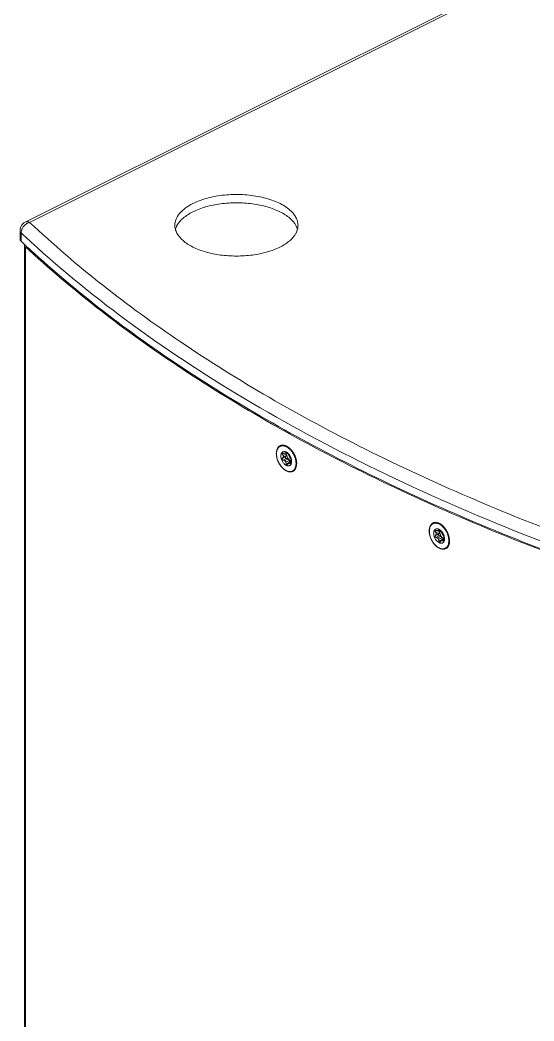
# Model space of a CAD drawing. Header units: millimetres. Extents: x 1177 to 4296, y 93 to 2298.
# Drawn here: x 2945.2 to 3105.8, y 1511.7 to 1824.7 of the extents above; entities that cross this region are included whole.
import ezdxf

# ---------------------------------------------------------------- set-up
doc = ezdxf.new("R2010")
doc.units = ezdxf.units.MM
doc.header["$LTSCALE"] = 0.1
doc.layers.get('0').update_dxf_attribs({"lineweight": 13})

msp = doc.modelspace()

# ---------------------------------------------------------------- linework, layer by layer
for p, q in [((3221.51, 1898.82), (2946.85, 1761.49)), ((3222.85, 1898.74), (2948.2, 1761.41)), ((2945.19, 1758.81), (2945.19, 1756.21)), ((2945.54, 1758.11), (2945.54, 1755.51)), ((2945.54, 1758.11), (2946.24, 1757.45)), ((2946.24, 1757.45), (2946.76, 1756.97)), ((2946.54, 1334.32), (2946.54, 1754.58)), ((2946.95, 1333.5), (2946.95, 1753.72)), ((2947.6, 1753.59), (2948.33, 1752.92))]:
    msp.add_line(p, q)
at = {"lineweight": 9}
for p, q in [((3027.17, 1688.96), (3027.68, 1689.22)), ((3027.17, 1687.54), (3028.21, 1688.06)), ((3027.17, 1687.54), (3027.46, 1687.99)), ((3027.35, 1689.25), (3027.83, 1689.2)), ((3027.35, 1687.07), (3028.39, 1687.59)), ((3028.5, 1689.03), (3027.46, 1688.51)), ((3028.5, 1688.51), (3027.46, 1687.99)), ((3028.93, 1687.4), (3027.89, 1686.88)), ((3028.57, 1689.41), (3028.19, 1689.22)), ((3028.21, 1688.06), (3028.23, 1688.08)), ((3028.23, 1688.08), (3028.5, 1688.51)), ((3028.55, 1689.42), (3028.25, 1689.27)), ((3028.5, 1689.03), (3028.34, 1689.29)), ((3028.36, 1689.46), (3028.37, 1689.48)), ((3028.36, 1689.46), (3028.4, 1689.48)), ((3028.49, 1689.45), (3028.57, 1689.41)), ((3028.93, 1687.4), (3028.6, 1687.52)), ((3029.1, 1688.84), (3029.46, 1688.41)), ((3029.29, 1686.96), (3028.25, 1686.44)), ((3028.36, 1685.86), (3029.4, 1686.38)), ((3028.71, 1685.68), (3028.66, 1685.65)), ((3029.1, 1686.02), (3028.71, 1685.68)), ((3029.9, 1686.43), (3029.22, 1686.09)), ((3029.4, 1686.38), (3029.32, 1686.81)), ((3029.9, 1686.31), (3029.46, 1686.09)), ((3029.73, 1686.53), (3029.59, 1686.28)), ((3029.72, 1685.89), (3029.85, 1685.96)), ((3029.89, 1686.78), (3029.9, 1686.43)), ((3076.35, 1665.23), (3075.97, 1665.05)), ((3076.33, 1665.25), (3076.03, 1665.1)), ((3076.13, 1665.29), (3076.17, 1665.31)), ((3076.13, 1665.29), (3076.15, 1665.3)), ((3076.27, 1665.28), (3076.35, 1665.23)), ((3074.95, 1664.79), (3075.46, 1665.05)), ((3074.95, 1663.37), (3075.99, 1663.89)), ((3074.95, 1663.37), (3075.24, 1663.82)), ((3075.13, 1665.08), (3075.61, 1665.03)), ((3075.13, 1662.9), (3076.17, 1663.42)), ((3076.28, 1664.85), (3075.24, 1664.33)), ((3076.28, 1664.34), (3075.24, 1663.82)), ((3076.71, 1663.23), (3075.67, 1662.71)), ((3075.99, 1663.89), (3076, 1663.91)), ((3076, 1663.91), (3076.28, 1664.34)), ((3077.07, 1662.79), (3076.03, 1662.27)), ((3076.28, 1664.85), (3076.12, 1665.12)), ((3076.13, 1661.69), (3077.17, 1662.21)), ((3076.71, 1663.23), (3076.38, 1663.35)), ((3076.88, 1664.67), (3077.24, 1664.24)), ((3077.67, 1662.26), (3076.99, 1661.92)), ((3077.17, 1662.21), (3077.1, 1662.64)), ((3077.67, 1662.13), (3077.24, 1661.92)), ((3077.51, 1662.36), (3077.37, 1662.11)), ((3077.67, 1662.61), (3077.68, 1662.26)), ((3076.49, 1661.51), (3076.44, 1661.48)), ((3076.88, 1661.84), (3076.49, 1661.51)), ((3077.5, 1661.72), (3077.63, 1661.79))]:
    msp.add_line(p, q, dxfattribs=at)
for centre, radius, start, end in [((2948.19, 1758.81), 3, 116.5762, 156.8033), ((2999.77, 1757.43), 6.27, 151.8175, 152.4382), ((3025.92, 1757.43), 6.26, 27.5733, 28.1834), ((2999.77, 1760.97), 6.26, 207.5733, 208.1829), ((3025.91, 1760.97), 6.27, 331.8168, 332.4383)]:
    msp.add_arc(centre, radius, start, end)
for centre, radius, start, end in [((3027.28, 1690.05), 1.7, 106.6947, 116.5357), ((3027.29, 1690.02), 1.73, 105.8099, 106.7076), ((3026.18, 1687.08), 4.73, 50.992, 53.0001), ((3026.08, 1686.95), 4.9, 49.8698, 50.9932), ((3026.09, 1686.97), 5.1, 49.7357, 50.9821), ((3026.82, 1680.94), 8.33, 82.5958, 82.9789), ((3026.78, 1690.2), 1.75, 327.635, 334.7257), ((3024.62, 1676.29), 11.92, 70.4852, 71.5426), ((3027.51, 1687.78), 2.01, 59.6373, 63.4175), ((3027.4, 1687.6), 2.23, 56.2395, 59.6736), ((3027.28, 1687.42), 2.44, 52.4225, 56.2627), ((3026.28, 1686.44), 3.85, 17.799, 25.3196), ((3024.96, 1685.86), 6.46, 37.0885, 37.5762), ((3024.94, 1685.86), 6.71, 36.9599, 37.5645), ((3024.53, 1685.57), 7.2, 19.9069, 25.767), ((3023.25, 1685.61), 6.19, 11.1647, 12.5637), ((3030.6, 1688.41), 2.08, 245.2234, 248.2609), ((3030.56, 1688.33), 1.98, 248.2684, 250.4137), ((3030.28, 1687.78), 1.12, 249.1768, 250.0173), ((3019.46, 1686.44), 10.44, 358.5836, 359.9848), ((3029.77, 1685.08), 1.69, 296.5704, 307.4028), ((3075.06, 1665.88), 1.7, 106.6947, 116.5357), ((3075.07, 1665.85), 1.73, 105.8099, 106.7076), ((3074.56, 1666.03), 1.75, 327.635, 334.7257), ((3075.29, 1663.61), 2.01, 59.6373, 63.4175), ((3075.18, 1663.43), 2.23, 56.2395, 59.6736), ((3075.06, 1663.25), 2.44, 52.4225, 56.2627), ((3073.96, 1662.91), 4.73, 50.992, 53.0001), ((3073.85, 1662.78), 4.9, 49.8698, 50.9932), ((3073.86, 1662.8), 5.1, 49.7357, 50.9821), ((3072.74, 1661.69), 6.46, 37.0885, 37.5762), ((3072.72, 1661.68), 6.71, 36.9599, 37.5645), ((3074.59, 1656.76), 8.33, 82.5958, 82.9789), ((3072.39, 1652.12), 11.92, 70.4852, 71.5426), ((3071.02, 1661.44), 6.19, 11.1647, 12.5637), ((3078.38, 1664.24), 2.08, 245.2234, 248.2609), ((3074.06, 1662.27), 3.85, 17.799, 25.3196), ((3078.34, 1664.15), 1.98, 248.2684, 250.4137), ((3078.05, 1663.61), 1.12, 249.1768, 250.0173), ((3067.23, 1662.26), 10.44, 358.5836, 359.9848), ((3072.31, 1661.39), 7.2, 19.9069, 25.767), ((3077.55, 1660.9), 1.69, 296.5704, 307.4028)]:
    msp.add_arc(centre, radius, start, end, dxfattribs=at)
for points, knots in [([(3032.09, 1760.5), (3032.09, 1760.97), (3031.94, 1761.96), (3031.29, 1763.37), (3030.24, 1764.7), (3028.25, 1766.42), (3024.88, 1768.18), (3020.09, 1769.56), (3014.7, 1770.21), (3009.15, 1770.08), (3003.92, 1769.18), (3000.67, 1768.03), (2999.23, 1767.3)], [0, 0, 0, 0, 0.038301, 0.078936, 0.123707, 0.173661, 0.289903, 0.425612, 0.573776, 0.725202, 0.870157, 1, 1, 1, 1]), ([(2999.23, 1767.3), (2998.4, 1766.89), (2996.89, 1765.99), (2995.05, 1764.33), (2993.88, 1762.49), (2993.59, 1761.14), (2993.59, 1760.5)], [0, 0, 0, 0, 0.302467, 0.565523, 0.793419, 1, 1, 1, 1]), ([(3031.44, 1760.39), (3030.96, 1761.28), (3029.88, 1762.5), (3028.09, 1763.82), (3025.78, 1765.12), (3022.35, 1766.39), (3017.76, 1767.32), (3012.84, 1767.63), (3007.93, 1767.32), (3003.34, 1766.39), (3000.5, 1765.34), (2999.23, 1764.71)], [0, 0, 0, 0, 0.086915, 0.137297, 0.192397, 0.31552, 0.452228, 0.596196, 0.740165, 0.876875, 1, 1, 1, 1]), ([(2999.23, 1764.71), (2998.14, 1764.16), (2996.24, 1762.98), (2994.72, 1761.28), (2994.25, 1760.39)], [0, 0, 0, 0, 0.547767, 1, 1, 1, 1]), ([(2945.54, 1758.11), (2945.54, 1758.19), (2945.56, 1758.54), (2945.65, 1758.89), (2945.74, 1759.14)], [0, 0, 0, 0, 0.24053, 1, 1, 1, 1]), ([(2945.74, 1759.14), (2945.78, 1759.23), (2945.93, 1759.59), (2946.13, 1759.92), (2946.32, 1760.14)], [0, 0, 0, 0, 0.245651, 1, 1, 1, 1]), ([(2948.19, 1761.41), (2947.97, 1761.52), (2947.52, 1761.67), (2947.04, 1761.59), (2946.85, 1761.49)], [0, 0, 0, 0, 0.536095, 1, 1, 1, 1]), ([(2947.18, 1760.94), (2947.26, 1760.99), (2947.57, 1761.19), (2947.92, 1761.34), (2948.19, 1761.41)], [0, 0, 0, 0, 0.257469, 1, 1, 1, 1]), ([(2948.2, 1761.41), (2962.82, 1747.66), (2987.37, 1728.54), (3023.31, 1706.13), (3053.46, 1689.95), (3085.91, 1674.94), (3132.82, 1656.25), (3169.71, 1644.74), (3194.97, 1638.02)], [0, 0, 0, 0, 0.216277, 0.333328, 0.456172, 0.584599, 0.718315, 1, 1, 1, 1]), ([(2993.59, 1760.5), (2993.59, 1760.09), (2993.7, 1759.24), (2994.02, 1758.45), (2994.22, 1758.07)], [0, 0, 0, 0, 0.488635, 1, 1, 1, 1]), ([(2994.22, 1760.33), (2994.17, 1760.24), (2993.99, 1759.88), (2993.85, 1759.5), (2993.77, 1759.21)], [0, 0, 0, 0, 0.256107, 1, 1, 1, 1]), ([(3031.47, 1758.07), (3031.67, 1758.45), (3031.98, 1759.24), (3032.09, 1760.09), (3032.09, 1760.5)], [0, 0, 0, 0, 0.511337, 1, 1, 1, 1]), ([(3031.91, 1759.21), (3031.89, 1759.31), (3031.77, 1759.69), (3031.61, 1760.06), (3031.47, 1760.33)], [0, 0, 0, 0, 0.244721, 1, 1, 1, 1]), ([(2945.19, 1758.81), (2945.19, 1758.68), (2945.27, 1758.42), (2945.44, 1758.2), (2945.54, 1758.11)], [0, 0, 0, 0, 0.465867, 1, 1, 1, 1]), ([(2945.54, 1755.51), (2945.44, 1755.61), (2945.27, 1755.82), (2945.19, 1756.09), (2945.19, 1756.21)], [0, 0, 0, 0, 0.534133, 1, 1, 1, 1]), ([(2946.76, 1756.97), (2956.77, 1747.65), (2978.79, 1729.61), (3015.71, 1705.3), (3057.33, 1683.01), (3087.11, 1670), (3102.64, 1663.84)], [0, 0, 0, 0, 0.224808, 0.466644, 0.725314, 1, 1, 1, 1]), ([(2994.25, 1758.01), (2994.72, 1757.12), (2995.81, 1755.9), (2997.6, 1754.58), (2999.9, 1753.28), (3003.34, 1752.01), (3007.93, 1751.08), (3012.84, 1750.77), (3017.76, 1751.08), (3022.35, 1752.01), (3025.18, 1753.06), (3026.45, 1753.69)], [0, 0, 0, 0, 0.086915, 0.137297, 0.192397, 0.315519, 0.452227, 0.596196, 0.740165, 0.876874, 1, 1, 1, 1]), ([(3026.45, 1753.69), (3027.54, 1754.24), (3029.45, 1755.41), (3030.96, 1757.12), (3031.44, 1758.01)], [0, 0, 0, 0, 0.547766, 1, 1, 1, 1]), ([(2945.54, 1755.51), (2960.18, 1741.76), (2984.72, 1722.64), (3020.67, 1700.23), (3050.81, 1684.05), (3083.26, 1669.04), (3130.18, 1650.35), (3167.06, 1638.84), (3193.31, 1631.57)], [0, 0, 0, 0, 0.216277, 0.333328, 0.456172, 0.584599, 0.718315, 1, 1, 1, 1]), ([(2946.95, 1753.72), (2961.12, 1740.58), (2985.11, 1722), (3020.41, 1699.99), (3050.56, 1683.81), (3083.01, 1668.8), (3129.92, 1650.11), (3166.8, 1638.6), (3193.05, 1631.33)], [0.008168, 0.008168, 0.008168, 0.008168, 0.2162771, 0.3333284, 0.4561716, 0.5845986, 0.7183147, 1, 1, 1, 1]), ([(3102.64, 1663.84), (3117.18, 1658.09), (3147.22, 1647.3), (3177.84, 1638.28), (3193.57, 1634.1)], [0, 0, 0, 0, 0.489964, 1, 1, 1, 1])]:
    msp.add_open_spline(points, degree=3, knots=knots)
for points in [[(2945.19, 1758.81), (2945.19, 1759.21), (2945.28, 1759.62), (2945.44, 1759.99)], [(2946.32, 1760.14), (2946.56, 1760.45), (2946.85, 1760.72), (2947.18, 1760.94)]]:
    msp.add_open_spline(points, degree=3)
for points, knots in [([(3025.31, 1689.09), (3025.31, 1689.36), (3025.35, 1689.77), (3025.48, 1690.28), (3025.62, 1690.62), (3025.79, 1690.92), (3026, 1691.18), (3026.24, 1691.4), (3026.43, 1691.52), (3026.52, 1691.57)], [0, 0, 0, 0, 0.283857, 0.41599, 0.54178, 0.661886, 0.777353, 0.88952, 1, 1, 1, 1]), ([(3029.03, 1690.86), (3028.82, 1691.02), (3028.49, 1691.22), (3028.03, 1691.41), (3027.69, 1691.51), (3027.37, 1691.55), (3027.05, 1691.54), (3026.76, 1691.48), (3026.48, 1691.38), (3026.23, 1691.22), (3026, 1691.02), (3025.81, 1690.77), (3025.65, 1690.49), (3025.52, 1690.17), (3025.39, 1689.68), (3025.36, 1689.3), (3025.36, 1689.03)], [0, 0, 0, 0, 0.144689, 0.211524, 0.274691, 0.334497, 0.39148, 0.446413, 0.500257, 0.554088, 0.608984, 0.665911, 0.725646, 0.78873, 0.855474, 1, 1, 1, 1]), ([(3029.3, 1690.93), (3029.1, 1691.09), (3028.79, 1691.31), (3028.35, 1691.53), (3027.93, 1691.68), (3027.51, 1691.76), (3027.1, 1691.74), (3026.91, 1691.71), (3026.82, 1691.68)], [0, 0, 0, 0, 0.28722, 0.421116, 0.548314, 0.783507, 0.893548, 1, 1, 1, 1]), ([(3029.63, 1690.32), (3029.6, 1690.35), (3029.47, 1690.48), (3029.34, 1690.61), (3029.23, 1690.69)], [0, 0, 0, 0, 0.254327, 1, 1, 1, 1]), ([(3029.79, 1690.48), (3029.76, 1690.51), (3029.63, 1690.64), (3029.49, 1690.77), (3029.38, 1690.86)], [0, 0, 0, 0, 0.254229, 1, 1, 1, 1]), ([(3030.08, 1689.8), (3030.04, 1689.85), (3029.9, 1690.03), (3029.75, 1690.2), (3029.63, 1690.32)], [0, 0, 0, 0, 0.253675, 1, 1, 1, 1]), ([(3030.25, 1689.94), (3030.22, 1689.99), (3030.07, 1690.17), (3029.91, 1690.35), (3029.79, 1690.48)], [0, 0, 0, 0, 0.253673, 1, 1, 1, 1]), ([(3030.52, 1683.57), (3030.4, 1683.51), (3030.14, 1683.41), (3029.72, 1683.36), (3029.29, 1683.39), (3028.84, 1683.51), (3028.39, 1683.71), (3027.94, 1683.98), (3027.51, 1684.32), (3026.95, 1684.87), (3026.34, 1685.68), (3025.86, 1686.59), (3025.58, 1687.36), (3025.38, 1688.13), (3025.31, 1688.71), (3025.31, 1689.09)], [0, 0, 0, 0, 0.046779, 0.094702, 0.14479, 0.19782, 0.254266, 0.314282, 0.377735, 0.444248, 0.583902, 0.727465, 0.798664, 0.86832, 1, 1, 1, 1]), ([(3025.36, 1689.03), (3025.36, 1688.78), (3025.4, 1688.26), (3025.58, 1687.47), (3025.86, 1686.69), (3026.24, 1685.94), (3026.7, 1685.25), (3027.22, 1684.64), (3027.79, 1684.14), (3028.38, 1683.77), (3028.98, 1683.53), (3029.47, 1683.46), (3029.85, 1683.49), (3030.1, 1683.55), (3030.35, 1683.65), (3030.57, 1683.79), (3030.77, 1683.96), (3031.02, 1684.24), (3031.26, 1684.68), (3031.42, 1685.3), (3031.46, 1685.75), (3031.46, 1685.98)], [0, 0, 0, 0, 0.068686, 0.141533, 0.217028, 0.293413, 0.36886, 0.441621, 0.510182, 0.573445, 0.630935, 0.683046, 0.707566, 0.731384, 0.754843, 0.778311, 0.802158, 0.826721, 0.878957, 0.936591, 1, 1, 1, 1]), ([(3028.41, 1685.43), (3028.29, 1685.49), (3028.06, 1685.64), (3027.75, 1685.92), (3027.46, 1686.25), (3027.2, 1686.64), (3026.99, 1687.06), (3026.84, 1687.49), (3026.74, 1687.93), (3026.7, 1688.35), (3026.73, 1688.73), (3026.83, 1689.08), (3026.98, 1689.37), (3027.2, 1689.59), (3027.47, 1689.72), (3027.77, 1689.76), (3028.09, 1689.72), (3028.3, 1689.64), (3028.41, 1689.58)], [0, 0, 0, 0, 0.06329, 0.13188, 0.204672, 0.280151, 0.356569, 0.432094, 0.504975, 0.573688, 0.637122, 0.694783, 0.747041, 0.795334, 0.842131, 0.890352, 0.942485, 1, 1, 1, 1]), ([(3027.17, 1688.96), (3027.16, 1688.99), (3027.13, 1689.04), (3027.12, 1689.1), (3027.13, 1689.15), (3027.15, 1689.19), (3027.18, 1689.22), (3027.2, 1689.23)], [0, 0, 0, 0, 0.28482, 0.535851, 0.651956, 0.765513, 1, 1, 1, 1]), ([(3027.35, 1687.07), (3027.3, 1687.09), (3027.22, 1687.14), (3027.15, 1687.25), (3027.12, 1687.34), (3027.12, 1687.41), (3027.14, 1687.48), (3027.16, 1687.52), (3027.17, 1687.54)], [0, 0, 0, 0, 0.252428, 0.508829, 0.635948, 0.760109, 0.881308, 1, 1, 1, 1]), ([(3027.46, 1688.51), (3027.44, 1688.55), (3027.35, 1688.7), (3027.25, 1688.85), (3027.17, 1688.96)], [0, 0, 0, 0, 0.252413, 1, 1, 1, 1]), ([(3027.2, 1689.23), (3027.21, 1689.23), (3027.26, 1689.25), (3027.31, 1689.25), (3027.35, 1689.25)], [0, 0, 0, 0, 0.23001, 1, 1, 1, 1]), ([(3027.89, 1686.88), (3027.85, 1686.9), (3027.67, 1686.97), (3027.49, 1687.03), (3027.35, 1687.07)], [0, 0, 0, 0, 0.247699, 1, 1, 1, 1]), ([(3027.46, 1687.99), (3027.49, 1688.03), (3027.52, 1688.11), (3027.54, 1688.25), (3027.52, 1688.38), (3027.49, 1688.47), (3027.46, 1688.51)], [0, 0, 0, 0, 0.247907, 0.494258, 0.743456, 1, 1, 1, 1]), ([(3027.89, 1689.19), (3027.92, 1689.19), (3027.98, 1689.19), (3028.06, 1689.19), (3028.13, 1689.2), (3028.17, 1689.21), (3028.19, 1689.22)], [0, 0, 0, 0, 0.30025, 0.570887, 0.804829, 1, 1, 1, 1]), ([(3028.39, 1687.59), (3028.34, 1687.61), (3028.26, 1687.66), (3028.19, 1687.76), (3028.16, 1687.86), (3028.16, 1687.93), (3028.18, 1688), (3028.2, 1688.04), (3028.21, 1688.06)], [0, 0, 0, 0, 0.252428, 0.508829, 0.635948, 0.760109, 0.881308, 1, 1, 1, 1]), ([(3028.19, 1689.22), (3028.21, 1689.23), (3028.23, 1689.24), (3028.25, 1689.26), (3028.25, 1689.27)], [0, 0, 0, 0, 0.528927, 1, 1, 1, 1]), ([(3028.37, 1689.48), (3028.39, 1689.48), (3028.42, 1689.48), (3028.45, 1689.47), (3028.48, 1689.46), (3028.49, 1689.45)], [0, 0, 0, 0, 0.388144, 0.666372, 1, 1, 1, 1]), ([(3028.58, 1688.77), (3028.58, 1688.81), (3028.56, 1688.9), (3028.53, 1688.99), (3028.5, 1689.03)], [0, 0, 0, 0, 0.492703, 1, 1, 1, 1]), ([(3028.5, 1688.51), (3028.53, 1688.55), (3028.56, 1688.63), (3028.58, 1688.72), (3028.58, 1688.77)], [0, 0, 0, 0, 0.501612, 1, 1, 1, 1]), ([(3028.57, 1689.41), (3028.58, 1689.4), (3028.63, 1689.36), (3028.68, 1689.32), (3028.71, 1689.28)], [0, 0, 0, 0, 0.245457, 1, 1, 1, 1]), ([(3028.62, 1688.76), (3028.62, 1688.81), (3028.62, 1688.98), (3028.66, 1689.16), (3028.71, 1689.28)], [0, 0, 0, 0, 0.269298, 1, 1, 1, 1]), ([(3028.62, 1688.76), (3028.62, 1688.66), (3028.64, 1688.45), (3028.71, 1688.14), (3028.83, 1687.83), (3028.99, 1687.53), (3029.18, 1687.26), (3029.39, 1687.03), (3029.63, 1686.85), (3029.79, 1686.76), (3029.88, 1686.73)], [0, 0, 0, 0, 0.121275, 0.250197, 0.383662, 0.518165, 0.650076, 0.776023, 0.893242, 1, 1, 1, 1]), ([(3028.71, 1689.28), (3028.74, 1689.25), (3028.88, 1689.1), (3029.01, 1688.96), (3029.1, 1688.84)], [0, 0, 0, 0, 0.248914, 1, 1, 1, 1]), ([(3028.77, 1689.35), (3028.87, 1689.28), (3029.07, 1689.1), (3029.42, 1688.7), (3029.64, 1688.34), (3029.76, 1688.09)], [0, 0, 0, 0, 0.235096, 0.483128, 1, 1, 1, 1]), ([(3029.29, 1686.96), (3029.28, 1687.01), (3029.25, 1687.11), (3029.17, 1687.23), (3029.06, 1687.33), (3028.97, 1687.38), (3028.93, 1687.4)], [0, 0, 0, 0, 0.254861, 0.506075, 0.754128, 1, 1, 1, 1]), ([(3029.21, 1688.71), (3029.23, 1688.59), (3029.3, 1688.35), (3029.45, 1687.99), (3029.64, 1687.67), (3029.81, 1687.48), (3029.89, 1687.39)], [0, 0, 0, 0, 0.246577, 0.501358, 0.755434, 1, 1, 1, 1]), ([(3029.46, 1688.41), (3029.49, 1688.38), (3029.58, 1688.27), (3029.66, 1688.15), (3029.72, 1688.07)], [0, 0, 0, 0, 0.255259, 1, 1, 1, 1]), ([(3029.72, 1688.07), (3029.74, 1688.03), (3029.78, 1687.96), (3029.84, 1687.83), (3029.87, 1687.72), (3029.89, 1687.65), (3029.89, 1687.62), (3029.89, 1687.6)], [0, 0, 0, 0, 0.242787, 0.53335, 0.805459, 0.914802, 1, 1, 1, 1]), ([(3029.89, 1687.29), (3029.89, 1687.26), (3029.88, 1687.19), (3029.88, 1687.02), (3029.89, 1686.88), (3029.89, 1686.78)], [0, 0, 0, 0, 0.189519, 0.428203, 1, 1, 1, 1]), ([(3029.89, 1687.6), (3029.9, 1687.58), (3029.9, 1687.47), (3029.9, 1687.37), (3029.89, 1687.29)], [0, 0, 0, 0, 0.240983, 1, 1, 1, 1]), ([(3029.94, 1687.62), (3029.96, 1687.57), (3030.01, 1687.4), (3030.05, 1687.22), (3030.07, 1687.08)], [0, 0, 0, 0, 0.254986, 1, 1, 1, 1]), ([(3030.07, 1687.08), (3030.09, 1686.98), (3030.11, 1686.77), (3030.1, 1686.38), (3030.04, 1686.1), (3029.97, 1685.93)], [0, 0, 0, 0, 0.274247, 0.533473, 1, 1, 1, 1]), ([(3031.46, 1685.98), (3031.46, 1686.3), (3031.39, 1686.96), (3031.12, 1687.94), (3030.7, 1688.89), (3030.32, 1689.48), (3030.11, 1689.76)], [0, 0, 0, 0, 0.234633, 0.485351, 0.743654, 1, 1, 1, 1]), ([(3031.02, 1688.7), (3030.97, 1688.8), (3030.76, 1689.22), (3030.5, 1689.61), (3030.29, 1689.89)], [0, 0, 0, 0, 0.252133, 1, 1, 1, 1]), ([(3031.68, 1685.98), (3031.68, 1686.32), (3031.61, 1687.01), (3031.43, 1687.68), (3031.3, 1688.02)], [0, 0, 0, 0, 0.483331, 1, 1, 1, 1]), ([(3028.25, 1686.44), (3028.24, 1686.49), (3028.21, 1686.59), (3028.13, 1686.71), (3028.02, 1686.81), (3027.93, 1686.86), (3027.89, 1686.88)], [0, 0, 0, 0, 0.254861, 0.506075, 0.754128, 1, 1, 1, 1]), ([(3028.36, 1685.86), (3028.35, 1685.91), (3028.32, 1686.1), (3028.28, 1686.3), (3028.25, 1686.44)], [0, 0, 0, 0, 0.249032, 1, 1, 1, 1]), ([(3028.49, 1685.64), (3028.47, 1685.65), (3028.44, 1685.68), (3028.4, 1685.73), (3028.37, 1685.79), (3028.36, 1685.84), (3028.36, 1685.86)], [0, 0, 0, 0, 0.228178, 0.47142, 0.729869, 1, 1, 1, 1]), ([(3029.97, 1685.93), (3029.94, 1685.86), (3029.87, 1685.72), (3029.73, 1685.53), (3029.55, 1685.4), (3029.35, 1685.3), (3029.13, 1685.26), (3028.89, 1685.27), (3028.65, 1685.33), (3028.49, 1685.39), (3028.41, 1685.43)], [0, 0, 0, 0, 0.129845, 0.251495, 0.367892, 0.482851, 0.600454, 0.724285, 0.857024, 1, 1, 1, 1]), ([(3028.66, 1685.65), (3028.63, 1685.64), (3028.57, 1685.62), (3028.52, 1685.63), (3028.49, 1685.64)], [0, 0, 0, 0, 0.506734, 1, 1, 1, 1]), ([(3029.22, 1686.09), (3029.21, 1686.09), (3029.17, 1686.07), (3029.13, 1686.04), (3029.1, 1686.02)], [0, 0, 0, 0, 0.236143, 1, 1, 1, 1]), ([(3029.46, 1686.09), (3029.45, 1686.1), (3029.41, 1686.12), (3029.35, 1686.13), (3029.28, 1686.12), (3029.24, 1686.1), (3029.22, 1686.09)], [0, 0, 0, 0, 0.231298, 0.465573, 0.71817, 1, 1, 1, 1]), ([(3029.46, 1686.22), (3029.45, 1686.23), (3029.42, 1686.28), (3029.4, 1686.34), (3029.4, 1686.38)], [0, 0, 0, 0, 0.238141, 1, 1, 1, 1]), ([(3029.72, 1685.89), (3029.7, 1685.91), (3029.62, 1685.98), (3029.53, 1686.04), (3029.46, 1686.09)], [0, 0, 0, 0, 0.241675, 1, 1, 1, 1]), ([(3029.79, 1685.88), (3029.79, 1685.87), (3029.77, 1685.87), (3029.75, 1685.87), (3029.73, 1685.88), (3029.72, 1685.89)], [0, 0, 0, 0, 0.248735, 0.486009, 1, 1, 1, 1]), ([(3029.89, 1686.18), (3029.89, 1686.14), (3029.89, 1686.08), (3029.87, 1686), (3029.85, 1685.95), (3029.83, 1685.91), (3029.81, 1685.89), (3029.79, 1685.88)], [0, 0, 0, 0, 0.309935, 0.594847, 0.719651, 0.829204, 1, 1, 1, 1]), ([(3030.79, 1683.73), (3030.86, 1683.79), (3031, 1683.91), (3031.24, 1684.2), (3031.48, 1684.66), (3031.65, 1685.29), (3031.68, 1685.75), (3031.68, 1685.98)], [0, 0, 0, 0, 0.107627, 0.218602, 0.45461, 0.714575, 1, 1, 1, 1]), ([(3073.09, 1664.92), (3073.09, 1665.19), (3073.13, 1665.6), (3073.26, 1666.1), (3073.39, 1666.44), (3073.57, 1666.75), (3073.78, 1667.01), (3074.02, 1667.23), (3074.21, 1667.35), (3074.3, 1667.39)], [0, 0, 0, 0, 0.283857, 0.41599, 0.54178, 0.661886, 0.777353, 0.88952, 1, 1, 1, 1]), ([(3076.81, 1666.69), (3076.6, 1666.84), (3076.27, 1667.05), (3075.8, 1667.24), (3075.47, 1667.33), (3075.15, 1667.38), (3074.83, 1667.37), (3074.54, 1667.31), (3074.26, 1667.2), (3074.01, 1667.05), (3073.78, 1666.85), (3073.59, 1666.6), (3073.42, 1666.32), (3073.3, 1665.99), (3073.17, 1665.51), (3073.14, 1665.12), (3073.14, 1664.86)], [0, 0, 0, 0, 0.144689, 0.211524, 0.274691, 0.334497, 0.39148, 0.446413, 0.500257, 0.554088, 0.608984, 0.665911, 0.725646, 0.78873, 0.855474, 1, 1, 1, 1]), ([(3076.19, 1661.26), (3076.07, 1661.32), (3075.84, 1661.47), (3075.53, 1661.74), (3075.24, 1662.08), (3074.98, 1662.47), (3074.77, 1662.88), (3074.61, 1663.32), (3074.52, 1663.75), (3074.48, 1664.17), (3074.51, 1664.56), (3074.61, 1664.91), (3074.76, 1665.2), (3074.98, 1665.41), (3075.24, 1665.55), (3075.55, 1665.59), (3075.87, 1665.55), (3076.08, 1665.46), (3076.19, 1665.41)], [0, 0, 0, 0, 0.06329, 0.13188, 0.204672, 0.280151, 0.356569, 0.432094, 0.504975, 0.573688, 0.637122, 0.694783, 0.747041, 0.795334, 0.842131, 0.890352, 0.942485, 1, 1, 1, 1]), ([(3077.08, 1666.76), (3076.88, 1666.92), (3076.56, 1667.14), (3076.12, 1667.36), (3075.71, 1667.51), (3075.29, 1667.59), (3074.88, 1667.57), (3074.69, 1667.53), (3074.6, 1667.51)], [0, 0, 0, 0, 0.28722, 0.421116, 0.548314, 0.783507, 0.893548, 1, 1, 1, 1]), ([(3076.15, 1665.3), (3076.16, 1665.31), (3076.19, 1665.31), (3076.23, 1665.3), (3076.26, 1665.29), (3076.27, 1665.28)], [0, 0, 0, 0, 0.388144, 0.666372, 1, 1, 1, 1]), ([(3076.35, 1665.23), (3076.36, 1665.23), (3076.41, 1665.19), (3076.46, 1665.14), (3076.49, 1665.11)], [0, 0, 0, 0, 0.245457, 1, 1, 1, 1]), ([(3076.55, 1665.18), (3076.65, 1665.11), (3076.85, 1664.93), (3077.2, 1664.52), (3077.42, 1664.17), (3077.54, 1663.92)], [0, 0, 0, 0, 0.235096, 0.483128, 1, 1, 1, 1]), ([(3077.41, 1666.15), (3077.38, 1666.18), (3077.25, 1666.31), (3077.11, 1666.43), (3077.01, 1666.52)], [0, 0, 0, 0, 0.254327, 1, 1, 1, 1]), ([(3077.57, 1666.31), (3077.54, 1666.34), (3077.41, 1666.47), (3077.27, 1666.6), (3077.16, 1666.69)], [0, 0, 0, 0, 0.254229, 1, 1, 1, 1]), ([(3077.85, 1665.63), (3077.82, 1665.68), (3077.68, 1665.85), (3077.53, 1666.02), (3077.41, 1666.15)], [0, 0, 0, 0, 0.253675, 1, 1, 1, 1]), ([(3078.03, 1665.77), (3077.99, 1665.82), (3077.85, 1666), (3077.69, 1666.18), (3077.57, 1666.31)], [0, 0, 0, 0, 0.253673, 1, 1, 1, 1]), ([(3079.24, 1661.81), (3079.24, 1662.13), (3079.17, 1662.79), (3078.9, 1663.77), (3078.48, 1664.72), (3078.1, 1665.31), (3077.89, 1665.59)], [0, 0, 0, 0, 0.234633, 0.485351, 0.743654, 1, 1, 1, 1]), ([(3078.8, 1664.52), (3078.75, 1664.63), (3078.53, 1665.04), (3078.28, 1665.44), (3078.07, 1665.71)], [0, 0, 0, 0, 0.252133, 1, 1, 1, 1]), ([(3078.3, 1659.39), (3078.18, 1659.33), (3077.92, 1659.24), (3077.5, 1659.19), (3077.06, 1659.22), (3076.62, 1659.34), (3076.17, 1659.54), (3075.72, 1659.81), (3075.29, 1660.15), (3074.73, 1660.69), (3074.11, 1661.5), (3073.64, 1662.42), (3073.36, 1663.19), (3073.16, 1663.95), (3073.09, 1664.54), (3073.09, 1664.92)], [0, 0, 0, 0, 0.046779, 0.094702, 0.14479, 0.19782, 0.254266, 0.314282, 0.377735, 0.444248, 0.583902, 0.727465, 0.798664, 0.86832, 1, 1, 1, 1]), ([(3073.14, 1664.86), (3073.14, 1664.61), (3073.18, 1664.09), (3073.36, 1663.3), (3073.64, 1662.52), (3074.02, 1661.77), (3074.47, 1661.08), (3075, 1660.47), (3075.57, 1659.97), (3076.16, 1659.59), (3076.76, 1659.36), (3077.25, 1659.29), (3077.62, 1659.32), (3077.88, 1659.38), (3078.13, 1659.48), (3078.35, 1659.61), (3078.55, 1659.79), (3078.8, 1660.07), (3079.03, 1660.51), (3079.2, 1661.13), (3079.24, 1661.58), (3079.24, 1661.81)], [0, 0, 0, 0, 0.068686, 0.141533, 0.217028, 0.293413, 0.36886, 0.441621, 0.510182, 0.573445, 0.630935, 0.683046, 0.707566, 0.731384, 0.754843, 0.778311, 0.802158, 0.826721, 0.878957, 0.936591, 1, 1, 1, 1]), ([(3074.95, 1664.79), (3074.93, 1664.81), (3074.91, 1664.86), (3074.9, 1664.93), (3074.91, 1664.98), (3074.93, 1665.02), (3074.96, 1665.05), (3074.98, 1665.06)], [0, 0, 0, 0, 0.28482, 0.535851, 0.651956, 0.765513, 1, 1, 1, 1]), ([(3075.13, 1662.9), (3075.08, 1662.92), (3075, 1662.97), (3074.92, 1663.07), (3074.9, 1663.17), (3074.9, 1663.24), (3074.92, 1663.31), (3074.94, 1663.35), (3074.95, 1663.37)], [0, 0, 0, 0, 0.252428, 0.508829, 0.635948, 0.760109, 0.881308, 1, 1, 1, 1]), ([(3075.24, 1664.33), (3075.22, 1664.37), (3075.13, 1664.53), (3075.03, 1664.68), (3074.95, 1664.79)], [0, 0, 0, 0, 0.252413, 1, 1, 1, 1]), ([(3074.98, 1665.06), (3074.99, 1665.06), (3075.04, 1665.08), (3075.09, 1665.08), (3075.13, 1665.08)], [0, 0, 0, 0, 0.23001, 1, 1, 1, 1]), ([(3075.67, 1662.71), (3075.62, 1662.72), (3075.45, 1662.79), (3075.26, 1662.86), (3075.13, 1662.9)], [0, 0, 0, 0, 0.247699, 1, 1, 1, 1]), ([(3075.24, 1663.82), (3075.27, 1663.86), (3075.3, 1663.94), (3075.32, 1664.07), (3075.3, 1664.21), (3075.27, 1664.29), (3075.24, 1664.33)], [0, 0, 0, 0, 0.247907, 0.494258, 0.743456, 1, 1, 1, 1]), ([(3075.67, 1665.02), (3075.7, 1665.02), (3075.76, 1665.01), (3075.84, 1665.01), (3075.91, 1665.02), (3075.95, 1665.04), (3075.97, 1665.05)], [0, 0, 0, 0, 0.30025, 0.570887, 0.804829, 1, 1, 1, 1]), ([(3076.03, 1662.27), (3076.02, 1662.32), (3075.99, 1662.41), (3075.91, 1662.54), (3075.8, 1662.64), (3075.71, 1662.69), (3075.67, 1662.71)], [0, 0, 0, 0, 0.254861, 0.506075, 0.754128, 1, 1, 1, 1]), ([(3076.17, 1663.42), (3076.12, 1663.44), (3076.03, 1663.49), (3075.96, 1663.59), (3075.94, 1663.69), (3075.94, 1663.76), (3075.96, 1663.83), (3075.98, 1663.87), (3075.99, 1663.89)], [0, 0, 0, 0, 0.252428, 0.508829, 0.635948, 0.760109, 0.881308, 1, 1, 1, 1]), ([(3075.97, 1665.05), (3075.98, 1665.05), (3076.01, 1665.07), (3076.02, 1665.09), (3076.03, 1665.1)], [0, 0, 0, 0, 0.528927, 1, 1, 1, 1]), ([(3076.13, 1661.69), (3076.13, 1661.74), (3076.1, 1661.93), (3076.06, 1662.12), (3076.03, 1662.27)], [0, 0, 0, 0, 0.249032, 1, 1, 1, 1]), ([(3076.36, 1664.59), (3076.36, 1664.64), (3076.34, 1664.73), (3076.31, 1664.81), (3076.28, 1664.85)], [0, 0, 0, 0, 0.492703, 1, 1, 1, 1]), ([(3076.28, 1664.34), (3076.31, 1664.38), (3076.34, 1664.46), (3076.36, 1664.55), (3076.36, 1664.59)], [0, 0, 0, 0, 0.501612, 1, 1, 1, 1]), ([(3076.4, 1664.59), (3076.4, 1664.64), (3076.4, 1664.81), (3076.44, 1664.99), (3076.49, 1665.11)], [0, 0, 0, 0, 0.269298, 1, 1, 1, 1]), ([(3076.4, 1664.59), (3076.4, 1664.49), (3076.41, 1664.28), (3076.49, 1663.96), (3076.61, 1663.65), (3076.76, 1663.36), (3076.96, 1663.09), (3077.17, 1662.86), (3077.4, 1662.68), (3077.57, 1662.59), (3077.65, 1662.56)], [0, 0, 0, 0, 0.121275, 0.250197, 0.383662, 0.518165, 0.650076, 0.776023, 0.893242, 1, 1, 1, 1]), ([(3076.49, 1665.11), (3076.52, 1665.07), (3076.66, 1664.93), (3076.79, 1664.79), (3076.88, 1664.67)], [0, 0, 0, 0, 0.248914, 1, 1, 1, 1]), ([(3077.07, 1662.79), (3077.06, 1662.84), (3077.03, 1662.93), (3076.95, 1663.06), (3076.84, 1663.16), (3076.75, 1663.21), (3076.71, 1663.23)], [0, 0, 0, 0, 0.254861, 0.506075, 0.754128, 1, 1, 1, 1]), ([(3076.99, 1664.54), (3077.01, 1664.42), (3077.07, 1664.17), (3077.22, 1663.82), (3077.42, 1663.5), (3077.58, 1663.3), (3077.67, 1663.22)], [0, 0, 0, 0, 0.246577, 0.501358, 0.755434, 1, 1, 1, 1]), ([(3077.24, 1662.05), (3077.23, 1662.06), (3077.2, 1662.1), (3077.18, 1662.16), (3077.17, 1662.21)], [0, 0, 0, 0, 0.238141, 1, 1, 1, 1]), ([(3077.24, 1664.24), (3077.27, 1664.21), (3077.35, 1664.1), (3077.44, 1663.98), (3077.5, 1663.89)], [0, 0, 0, 0, 0.255259, 1, 1, 1, 1]), ([(3077.5, 1663.89), (3077.52, 1663.86), (3077.56, 1663.78), (3077.62, 1663.66), (3077.65, 1663.55), (3077.67, 1663.48), (3077.67, 1663.44), (3077.67, 1663.43)], [0, 0, 0, 0, 0.242787, 0.53335, 0.805459, 0.914802, 1, 1, 1, 1]), ([(3077.67, 1663.12), (3077.67, 1663.09), (3077.66, 1663.02), (3077.66, 1662.84), (3077.66, 1662.71), (3077.67, 1662.61)], [0, 0, 0, 0, 0.189519, 0.428203, 1, 1, 1, 1]), ([(3077.67, 1663.43), (3077.67, 1663.41), (3077.68, 1663.3), (3077.67, 1663.2), (3077.67, 1663.12)], [0, 0, 0, 0, 0.240983, 1, 1, 1, 1]), ([(3077.72, 1663.45), (3077.74, 1663.4), (3077.79, 1663.23), (3077.83, 1663.05), (3077.85, 1662.91)], [0, 0, 0, 0, 0.254986, 1, 1, 1, 1]), ([(3077.85, 1662.91), (3077.87, 1662.81), (3077.89, 1662.6), (3077.88, 1662.21), (3077.82, 1661.93), (3077.75, 1661.76)], [0, 0, 0, 0, 0.274247, 0.533473, 1, 1, 1, 1]), ([(3079.46, 1661.81), (3079.46, 1662.15), (3079.39, 1662.84), (3079.2, 1663.51), (3079.08, 1663.85)], [0, 0, 0, 0, 0.483331, 1, 1, 1, 1]), ([(3076.27, 1661.47), (3076.25, 1661.48), (3076.22, 1661.51), (3076.18, 1661.56), (3076.15, 1661.62), (3076.14, 1661.66), (3076.13, 1661.69)], [0, 0, 0, 0, 0.228178, 0.47142, 0.729869, 1, 1, 1, 1]), ([(3077.75, 1661.76), (3077.72, 1661.69), (3077.65, 1661.54), (3077.51, 1661.36), (3077.33, 1661.22), (3077.13, 1661.13), (3076.91, 1661.09), (3076.67, 1661.1), (3076.43, 1661.16), (3076.27, 1661.22), (3076.19, 1661.26)], [0, 0, 0, 0, 0.129845, 0.251495, 0.367892, 0.482851, 0.600454, 0.724285, 0.857024, 1, 1, 1, 1]), ([(3076.44, 1661.48), (3076.41, 1661.46), (3076.35, 1661.45), (3076.29, 1661.46), (3076.27, 1661.47)], [0, 0, 0, 0, 0.506734, 1, 1, 1, 1]), ([(3076.99, 1661.92), (3076.98, 1661.92), (3076.94, 1661.89), (3076.91, 1661.87), (3076.88, 1661.84)], [0, 0, 0, 0, 0.236143, 1, 1, 1, 1]), ([(3077.24, 1661.92), (3077.23, 1661.93), (3077.19, 1661.95), (3077.13, 1661.96), (3077.06, 1661.95), (3077.02, 1661.93), (3076.99, 1661.92)], [0, 0, 0, 0, 0.231298, 0.465573, 0.71817, 1, 1, 1, 1]), ([(3077.5, 1661.72), (3077.48, 1661.74), (3077.39, 1661.81), (3077.31, 1661.87), (3077.24, 1661.92)], [0, 0, 0, 0, 0.241675, 1, 1, 1, 1]), ([(3077.57, 1661.71), (3077.56, 1661.7), (3077.55, 1661.7), (3077.52, 1661.7), (3077.51, 1661.71), (3077.5, 1661.72)], [0, 0, 0, 0, 0.248735, 0.486009, 1, 1, 1, 1]), ([(3077.67, 1662.01), (3077.67, 1661.97), (3077.67, 1661.91), (3077.65, 1661.83), (3077.63, 1661.78), (3077.61, 1661.74), (3077.59, 1661.71), (3077.57, 1661.71)], [0, 0, 0, 0, 0.309935, 0.594847, 0.719651, 0.829204, 1, 1, 1, 1]), ([(3078.57, 1659.56), (3078.64, 1659.62), (3078.78, 1659.74), (3079.02, 1660.03), (3079.26, 1660.48), (3079.43, 1661.12), (3079.46, 1661.57), (3079.46, 1661.81)], [0, 0, 0, 0, 0.107627, 0.218602, 0.45461, 0.714575, 1, 1, 1, 1])]:
    msp.add_open_spline(points, degree=3, knots=knots, dxfattribs=at)

doc.saveas('drawing.dxf')
